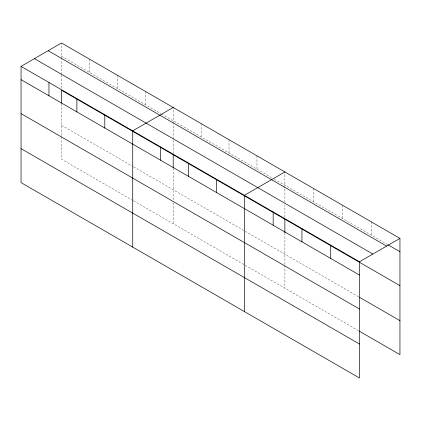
<?xml version="1.0" encoding="UTF-8"?>
<svg xmlns="http://www.w3.org/2000/svg" width="421" height="421" viewBox="0 0 421 421"><rect width="100%" height="100%" fill="white"/><g stroke="black" fill="none" stroke-linecap="round" stroke-linejoin="round"><path stroke-width="0.32" stroke-dasharray="2.1 1.58" d="M61.524 88.31L61.524 75.243M61.524 74.591L61.524 59.561M61.524 58.908L61.524 42.995M173.205 153.439L173.205 139.719M173.205 139.067L173.205 124.037M173.205 123.385L173.205 107.476M284.885 217.262L284.885 204.853M284.885 202.238L284.885 188.519M284.885 187.866L284.885 171.952M61.524 56.293L160.922 113.681M161.48 114.002L272.04 177.836M274.276 179.125L388.104 244.843M61.524 125.274L132.999 166.537M133.557 166.863L244.68 231.018M245.238 231.34L358.776 296.889M132.999 200.512L61.524 159.249L61.524 136.378M133.557 200.838L244.68 264.993M245.238 265.314L358.776 330.864M371.185 221.778L371.185 235.076M342.415 205.169L342.415 218.467M313.65 188.561L313.65 201.859M284.885 232.839L284.885 264.683M284.885 265.335L284.885 288.206M256.968 155.833L256.968 169.131M229.045 139.714L229.045 153.012M201.127 123.595L201.127 136.893M173.205 168.358L173.205 200.207M173.205 202.817L173.205 223.725M145.287 91.357L145.287 104.65M117.364 75.233L117.364 88.531M89.447 59.114L89.447 72.412M61.524 103.882L61.524 135.725"/><path stroke-width="0.63" d="M21.05 66.365L359.476 261.751L359.476 378.005L21.05 182.614L21.05 66.365L61.524 42.995L399.95 238.386L399.95 354.635L359.339 331.19M173.205 107.476L132.731 130.842L132.731 247.095M284.885 171.952L244.412 195.318L244.412 311.572M359.476 261.751L399.95 238.386M388.104 244.843L399.95 251.684M48.168 50.709L386.594 246.096M34.406 58.651L372.832 254.042M399.95 285.659L61.524 90.268L61.524 103.234M21.05 79.664L359.476 275.05M359.339 297.215L399.95 320.66M21.05 113.638L359.476 309.025M21.05 148.639L359.476 344.031M330.711 245.143L330.711 258.441M301.941 228.535L301.941 241.833M284.885 219.225L284.885 232.839M273.176 211.926L273.176 225.224M216.489 179.199L216.489 192.497M188.571 163.08L188.571 176.378M173.205 154.749L173.205 167.711M160.648 146.961L160.648 160.259M104.808 114.722L104.808 128.021M76.89 98.603L76.89 111.902M48.968 82.484L48.968 95.783"/></g></svg>
